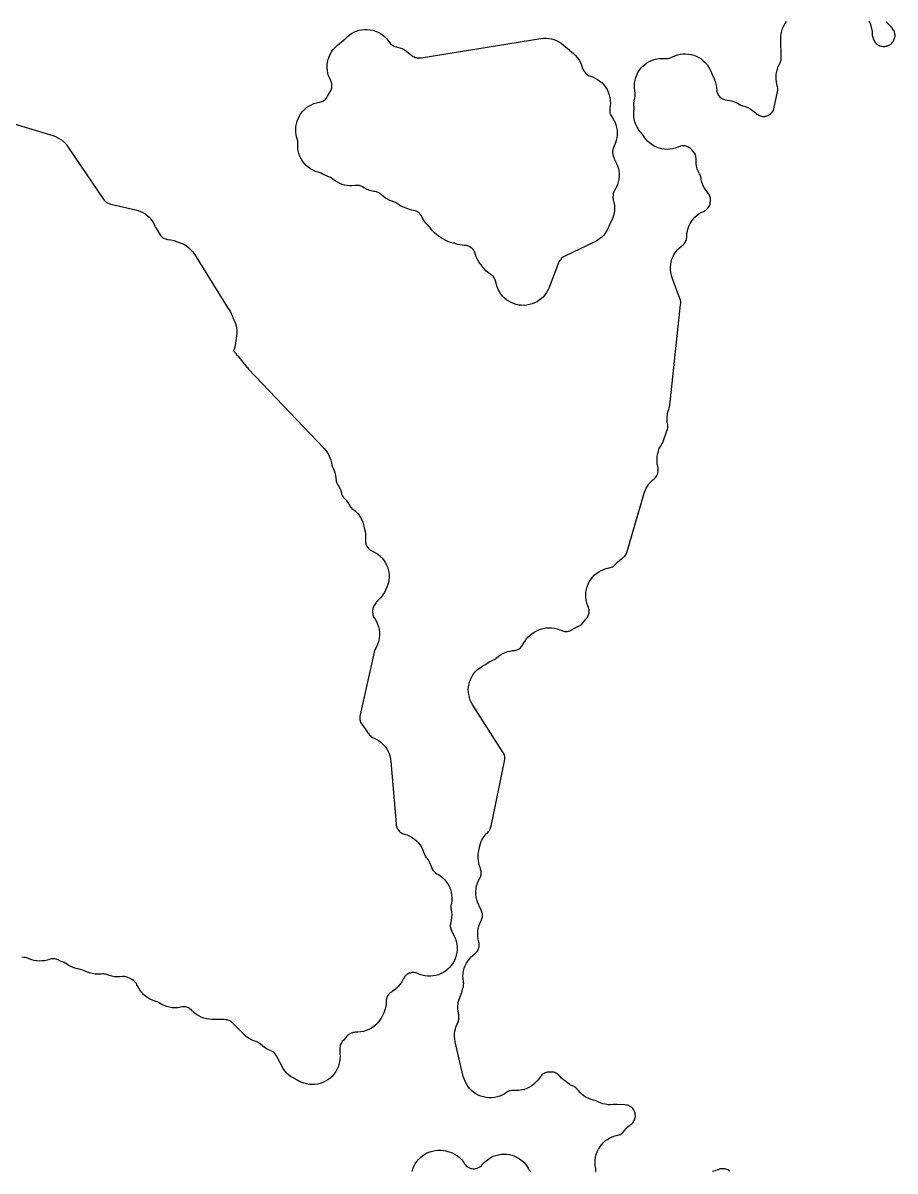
# Model space of a CAD drawing. Header units: metres. Extents: x 0 to 400, y 0 to 202.
# Drawn here: x 316.95 to 337.36, y 93.98 to 120.84 of the extents above; entities that cross this region are included whole.
import ezdxf

# ---------------------------------------------------------------- set-up
doc = ezdxf.new("R2010")
doc.units = ezdxf.units.M

msp = doc.modelspace()

# ---------------------------------------------------------------- linework, layer by layer
for points in [[(330.352, 93.9646), (330.355, 93.9906), (330.355, 94.0136), (330.352, 94.0396), (330.349, 94.0586), (330.339, 94.1216), (330.336, 94.1856), (330.339, 94.2486), (330.348, 94.3116), (330.364, 94.3736), (330.385, 94.4336), (330.413, 94.4916), (330.445, 94.5456), (330.483, 94.5976), (330.526, 94.6446), (330.574, 94.6866), (330.625, 94.7246), (330.68, 94.7576), (330.737, 94.7846), (330.797, 94.8066), (330.859, 94.8216), (330.879, 94.8256), (330.897, 94.8316), (330.921, 94.8416), (330.945, 94.8546), (330.966, 94.8696), (330.985, 94.8856), (331.002, 94.9036), (331.029, 94.9386), (331.065, 94.9806), (331.105, 95.0196), (331.147, 95.0556), (331.192, 95.0896), (331.21, 95.1056), (331.225, 95.1226), (331.238, 95.1426), (331.252, 95.1656), (331.262, 95.1876), (331.269, 95.2106), (331.275, 95.2346), (331.278, 95.2616), (331.279, 95.2846), (331.277, 95.3076), (331.272, 95.3376), (331.266, 95.3606), (331.259, 95.3796), (331.246, 95.4046), (331.232, 95.4266), (331.219, 95.4426), (331.202, 95.4606), (331.181, 95.4786), (331.161, 95.4926), (331.139, 95.5046), (331.117, 95.5146), (331.093, 95.5216), (331.068, 95.5276), (331.029, 95.5316), (330.856, 95.5426), (330.818, 95.5436), (330.789, 95.5416), (330.761, 95.5366), (330.699, 95.5336), (330.638, 95.5356), (330.578, 95.5446), (330.518, 95.5576), (330.46, 95.5776), (330.419, 95.5956), (330.404, 95.6026), (330.365, 95.6206), (330.339, 95.6296), (330.302, 95.6386), (330.244, 95.6556), (330.187, 95.6776), (330.132, 95.7056), (330.08, 95.7386), (330.032, 95.7756), (329.987, 95.8176), (329.947, 95.8636), (329.918, 95.8996), (329.901, 95.9176), (329.885, 95.9316), (329.863, 95.9456), (329.836, 95.9606), (329.82, 95.9686), (329.81, 95.9736), (329.782, 95.9866), (329.731, 96.0176), (329.683, 96.0536), (329.668, 96.0666), (329.641, 96.0836), (329.593, 96.1196), (329.549, 96.1596), (329.508, 96.2026), (329.494, 96.2196), (329.477, 96.2366), (329.457, 96.2526), (329.438, 96.2646), (329.418, 96.2756), (329.392, 96.2856), (329.369, 96.2926), (329.345, 96.2966), (329.317, 96.2996), (329.277, 96.2996), (329.262, 96.2986), (329.22, 96.2936), (329.194, 96.2886), (329.172, 96.2816), (329.152, 96.2736), (329.128, 96.2606), (329.107, 96.2466), (329.091, 96.2326), (329.071, 96.2136), (329.057, 96.1966), (329.033, 96.1586), (328.995, 96.1076), (328.952, 96.0596), (328.905, 96.0156), (328.854, 95.9776), (328.799, 95.9446), (328.741, 95.9166), (328.681, 95.8946), (328.618, 95.8796), (328.555, 95.8696), (328.491, 95.8666), (328.49, 95.8666), (328.468, 95.8666), (328.412, 95.8686), (328.384, 95.8666), (328.357, 95.8626), (328.335, 95.8566), (328.311, 95.8476), (328.288, 95.8366), (328.241, 95.8066), (328.218, 95.7916), (328.162, 95.7606), (328.103, 95.7356), (328.041, 95.7176), (327.978, 95.7046), (327.914, 95.6986), (327.85, 95.6986), (327.786, 95.7046), (327.723, 95.7176), (327.661, 95.7366), (327.602, 95.7616), (327.545, 95.7926), (327.492, 95.8286), (327.443, 95.8696), (327.398, 95.9156), (327.358, 95.9666), (327.323, 96.0206), (327.293, 96.0776), (327.269, 96.1376), (327.252, 96.1986), (327.065, 97.0036), (327.054, 97.0656), (327.048, 97.1276), (327.049, 97.1896), (327.056, 97.2516), (327.069, 97.3126), (327.087, 97.3716), (327.111, 97.4296), (327.128, 97.4656), (327.137, 97.4886), (327.143, 97.5136), (327.146, 97.5356), (327.148, 97.5766), (327.148, 97.5946), (327.146, 97.6356), (327.143, 97.6596), (327.141, 97.6686), (327.131, 97.7196), (327.126, 97.7806), (327.126, 97.8416), (327.132, 97.9026), (327.143, 97.9626), (327.16, 98.0216), (327.183, 98.0786), (327.202, 98.1196), (327.217, 98.1616), (327.229, 98.2016), (327.236, 98.2336), (327.25, 98.2826), (327.254, 98.2956), (327.258, 98.3146), (327.26, 98.3416), (327.261, 98.3686), (327.259, 98.3936), (327.254, 98.4166), (327.246, 98.4786), (327.244, 98.5416), (327.248, 98.6046), (327.258, 98.6666), (327.274, 98.7266), (327.296, 98.7856), (327.323, 98.8426), (327.355, 98.8956), (327.393, 98.9466), (327.435, 98.9926), (327.482, 99.0346), (327.509, 99.0546), (327.539, 99.0786), (327.556, 99.0956), (327.574, 99.1176), (327.589, 99.1396), (327.6, 99.1616), (327.61, 99.1856), (327.618, 99.2086), (327.622, 99.2286), (327.624, 99.2556), (327.625, 99.2826), (327.623, 99.3056), (327.619, 99.3276), (327.613, 99.3476), (327.599, 99.4076), (327.59, 99.4686), (327.588, 99.5306), (327.591, 99.5926), (327.601, 99.6536), (327.616, 99.7136), (327.636, 99.7716), (327.663, 99.8276), (327.678, 99.8566), (327.688, 99.8806), (327.695, 99.9056), (327.7, 99.9276), (327.702, 99.9526), (327.702, 99.9796), (327.7, 100.0016), (327.695, 100.0266), (327.688, 100.0486), (327.672, 100.0846), (327.623, 100.1866), (327.616, 100.1996), (327.589, 100.2606), (327.567, 100.3236), (327.553, 100.3886), (327.545, 100.4546), (327.543, 100.5216), (327.549, 100.5876), (327.562, 100.6536), (327.581, 100.7176), (327.606, 100.7786), (327.638, 100.8376), (327.644, 100.8476), (327.652, 100.8646), (327.66, 100.8856), (327.666, 100.9106), (327.67, 100.9336), (327.671, 100.9576), (327.67, 100.9816), (327.666, 101.0086), (327.657, 101.0476), (327.645, 101.0876), (327.634, 101.1216), (327.616, 101.1836), (327.604, 101.2476), (327.598, 101.3116), (327.599, 101.3766), (327.607, 101.4406), (327.613, 101.4706), (327.628, 101.5476), (327.629, 101.5536), (327.63, 101.5566), (327.644, 101.6136), (327.663, 101.6706), (327.689, 101.7266), (327.719, 101.7796), (327.754, 101.8296), (327.793, 101.8756), (327.822, 101.9036), (327.845, 101.9286), (327.862, 101.9506), (327.872, 101.9666), (327.883, 101.9916), (327.892, 102.0146), (327.902, 102.0526), (328.219, 103.5676), (328.225, 103.6056), (328.226, 103.6296), (328.226, 103.6546), (328.222, 103.6776), (328.216, 103.7036), (328.21, 103.7226), (328.199, 103.7466), (328.177, 103.7846), (327.472, 104.8786), (327.44, 104.9346), (327.413, 104.9936), (327.393, 105.0556), (327.379, 105.1186), (327.371, 105.1826), (327.369, 105.2476), (327.374, 105.3116), (327.386, 105.3756), (327.403, 105.4376), (327.427, 105.4986), (327.457, 105.5556), (327.492, 105.6096), (327.533, 105.6606), (327.578, 105.7066), (327.628, 105.7476), (327.682, 105.7846), (327.739, 105.8146), (327.752, 105.8206), (327.774, 105.8346), (327.805, 105.8566), (327.857, 105.8906), (327.912, 105.9196), (327.941, 105.9316), (327.977, 105.9486), (328, 105.9626), (328.018, 105.9766), (328.031, 105.9876), (328.076, 106.0266), (328.126, 106.0596), (328.178, 106.0896), (328.232, 106.1136), (328.289, 106.1326), (328.347, 106.1466), (328.406, 106.1556), (328.457, 106.1606), (328.481, 106.1656), (328.507, 106.1736), (328.53, 106.1826), (328.548, 106.1926), (328.57, 106.2076), (328.591, 106.2236), (328.609, 106.2416), (328.625, 106.2616), (328.637, 106.2796), (328.655, 106.3126), (328.657, 106.3166), (328.664, 106.3296), (328.688, 106.3706), (328.723, 106.4216), (328.764, 106.4696), (328.808, 106.5126), (328.857, 106.5516), (328.909, 106.5856), (328.938, 106.6026), (328.997, 106.6326), (329.058, 106.6576), (329.121, 106.6756), (329.186, 106.6866), (329.251, 106.6916), (329.317, 106.6896), (329.382, 106.6816), (329.446, 106.6656), (329.508, 106.6446), (329.539, 106.6306), (329.575, 106.6156), (329.596, 106.6096), (329.617, 106.6056), (329.644, 106.6036), (329.671, 106.6046), (329.694, 106.6066), (329.716, 106.6116), (329.742, 106.6196), (329.763, 106.6286), (329.783, 106.6386), (329.801, 106.6506), (329.851, 106.6816), (329.903, 106.7076), (329.932, 106.7186), (329.965, 106.7336), (329.984, 106.7446), (330.001, 106.7566), (330.022, 106.7746), (330.05, 106.8046), (330.059, 106.8146), (330.087, 106.8506), (330.123, 106.8906), (330.15, 106.9256), (330.164, 106.9466), (330.175, 106.9666), (330.185, 106.9896), (330.192, 107.0146), (330.197, 107.0366), (330.199, 107.0616), (330.199, 107.0876), (330.197, 107.1096), (330.192, 107.1346), (330.183, 107.1616), (330.166, 107.2026), (330.145, 107.2636), (330.129, 107.3266), (330.12, 107.3906), (330.117, 107.4556), (330.121, 107.5206), (330.131, 107.5846), (330.147, 107.6466), (330.17, 107.7076), (330.199, 107.7656), (330.233, 107.8206), (330.273, 107.8726), (330.317, 107.9196), (330.367, 107.9616), (330.42, 107.9986), (330.476, 108.0306), (330.535, 108.0566), (330.597, 108.0766), (330.661, 108.0906), (330.676, 108.0926), (330.697, 108.0986), (330.72, 108.1066), (330.741, 108.1176), (330.765, 108.1326), (330.784, 108.1466), (330.798, 108.1606), (330.815, 108.1796), (330.862, 108.2286), (330.914, 108.2726), (330.977, 108.3206), (331.011, 108.3486), (331.03, 108.3686), (331.045, 108.3886), (331.061, 108.4146), (331.072, 108.4376), (331.086, 108.4756), (331.487, 109.8416), (331.507, 109.8986), (331.532, 109.9526), (331.561, 110.0046), (331.596, 110.0546), (331.634, 110.0996), (331.677, 110.1416), (331.716, 110.1726), (331.737, 110.1926), (331.754, 110.2106), (331.77, 110.2326), (331.781, 110.2496), (331.79, 110.2696), (331.801, 110.2976), (331.807, 110.3216), (331.813, 110.3556), (331.813, 110.3576), (331.814, 110.3816), (331.813, 110.4086), (331.811, 110.4306), (331.802, 110.4676), (331.791, 110.5266), (331.785, 110.5866), (331.785, 110.6466), (331.79, 110.7066), (331.801, 110.7656), (331.817, 110.8236), (331.839, 110.8796), (331.866, 110.9336), (331.898, 110.9846), (331.901, 110.9906), (331.911, 111.0086), (331.927, 111.0466), (332.017, 111.2966), (332.029, 111.3366), (332.035, 111.3646), (332.037, 111.3856), (332.037, 111.4116), (332.035, 111.4356), (332.032, 111.4516), (332.023, 111.5096), (332.019, 111.5686), (332.021, 111.6276), (332.028, 111.6866), (332.041, 111.7446), (332.058, 111.8006), (332.07, 111.8316), (332.076, 111.8566), (332.083, 111.8986), (332.338, 114.2486), (332.34, 114.2846), (332.339, 114.3106), (332.336, 114.3356), (332.332, 114.3556), (332.32, 114.3916), (332.14, 114.8736), (332.121, 114.9346), (332.107, 114.9976), (332.1, 115.0606), (332.099, 115.1246), (332.105, 115.1886), (332.117, 115.2516), (332.135, 115.3136), (332.159, 115.3726), (332.189, 115.4296), (332.224, 115.4826), (332.264, 115.5326), (332.309, 115.5786), (332.358, 115.6186), (332.393, 115.6456), (332.409, 115.6606), (332.427, 115.6806), (332.443, 115.7026), (332.454, 115.7216), (332.465, 115.7476), (332.473, 115.7726), (332.478, 115.7936), (332.481, 115.8216), (332.481, 115.8466), (332.485, 115.9086), (332.495, 115.9696), (332.511, 116.0296), (332.533, 116.0876), (332.56, 116.1436), (332.592, 116.1966), (332.629, 116.2466), (332.671, 116.2926), (332.717, 116.3346), (332.767, 116.3716), (332.82, 116.4036), (332.876, 116.4306), (332.888, 116.4366), (332.911, 116.4486), (332.93, 116.4616), (332.951, 116.4786), (332.97, 116.4976), (332.983, 116.5146), (332.997, 116.5356), (333.01, 116.5596), (333.018, 116.5806), (333.025, 116.6026), (333.032, 116.6426), (333.033, 116.6496), (333.037, 116.6926), (333.037, 116.7126), (333.034, 116.7366), (333.029, 116.7626), (333.022, 116.7866), (333.013, 116.8086), (333.001, 116.8296), (332.988, 116.8496), (332.956, 116.8876), (332.918, 116.9386), (332.884, 116.9936), (332.856, 117.0516), (332.835, 117.1126), (332.819, 117.1746), (332.815, 117.2006), (332.807, 117.2396), (332.799, 117.2646), (332.791, 117.2836), (332.777, 117.3096), (332.75, 117.3676), (332.728, 117.4286), (332.712, 117.4906), (332.702, 117.5546), (332.699, 117.6186), (332.699, 117.6696), (332.697, 117.6946), (332.692, 117.7176), (332.684, 117.7436), (332.675, 117.7666), (332.662, 117.7906), (332.648, 117.8116), (332.623, 117.8406), (332.596, 117.8696), (332.567, 117.8976), (332.546, 117.9146), (332.525, 117.9286), (332.504, 117.9396), (332.483, 117.9486), (332.458, 117.9556), (332.435, 117.9606), (332.411, 117.9626), (332.387, 117.9626), (332.363, 117.9606), (332.337, 117.9546), (332.315, 117.9486), (332.273, 117.9306), (332.213, 117.9096), (332.151, 117.8936), (332.088, 117.8836), (332.024, 117.8806), (331.96, 117.8836), (331.896, 117.8926), (331.834, 117.9086), (331.774, 117.9306), (331.716, 117.9576), (331.661, 117.9906), (331.61, 118.0296), (331.563, 118.0726), (331.52, 118.1196), (331.482, 118.1716), (331.466, 118.1986), (331.45, 118.2216), (331.418, 118.2596), (331.414, 118.2636), (331.389, 118.2906), (331.35, 118.3436), (331.317, 118.3996), (331.29, 118.4596), (331.268, 118.5206), (331.253, 118.5846), (331.245, 118.6496), (331.243, 118.7146), (331.247, 118.8756), (331.246, 118.9006), (331.246, 118.9596), (331.251, 119.0186), (331.262, 119.0766), (331.273, 119.1246), (331.276, 119.1486), (331.277, 119.1756), (331.276, 119.1966), (331.267, 119.2496), (331.259, 119.3116), (331.257, 119.3746), (331.261, 119.4366), (331.272, 119.4986), (331.288, 119.5596), (331.31, 119.6176), (331.338, 119.6746), (331.371, 119.7276), (331.409, 119.7776), (331.452, 119.8236), (331.499, 119.8656), (331.549, 119.9026), (331.603, 119.9336), (331.66, 119.9606), (331.719, 119.9816), (331.78, 119.9966), (331.842, 120.0056), (331.905, 120.0086), (331.907, 120.0086), (331.951, 120.0066), (331.98, 120.0056), (332.018, 120.0046), (332.044, 120.0066), (332.07, 120.0106), (332.093, 120.0176), (332.118, 120.0276), (332.144, 120.0416), (332.203, 120.0676), (332.264, 120.0886), (332.326, 120.1036), (332.39, 120.1116), (332.455, 120.1136), (332.519, 120.1086), (332.582, 120.0986), (332.644, 120.0816), (332.704, 120.0576), (332.762, 120.0296), (332.816, 119.9946), (332.867, 119.9546), (332.913, 119.9106), (332.955, 119.8616), (332.992, 119.8086), (333.023, 119.7526), (333.049, 119.6936), (333.059, 119.6666), (333.075, 119.6276), (333.098, 119.5876), (333.126, 119.5286), (333.149, 119.4676), (333.165, 119.4046), (333.175, 119.3396), (333.176, 119.3176), (333.181, 119.2586), (333.185, 119.2336), (333.192, 119.2086), (333.201, 119.1856), (333.213, 119.1616), (333.226, 119.1406), (333.239, 119.1246), (333.258, 119.1046), (333.278, 119.0876), (333.295, 119.0756), (333.319, 119.0626), (333.341, 119.0526), (333.364, 119.0446), (333.389, 119.0396), (333.434, 119.0346), (333.496, 119.0246), (333.557, 119.0086), (333.616, 118.9866), (333.672, 118.9586), (333.711, 118.9346), (333.746, 118.9156), (333.767, 118.9066), (333.782, 118.9016), (333.787, 118.9006), (333.846, 118.8836), (333.908, 118.8596), (333.967, 118.8286), (334.022, 118.7926), (334.074, 118.7506), (334.123, 118.7066), (334.142, 118.6926), (334.159, 118.6826), (334.183, 118.6706), (334.209, 118.6616), (334.233, 118.6556), (334.254, 118.6526), (334.279, 118.6516), (334.304, 118.6526), (334.328, 118.6556), (334.354, 118.6626), (334.375, 118.6696), (334.396, 118.6796), (334.418, 118.6926), (334.44, 118.7086), (334.457, 118.7246), (334.474, 118.7426), (334.488, 118.7616), (334.499, 118.7796), (334.512, 118.8076), (334.521, 118.8306), (334.53, 118.8676), (334.604, 119.2236), (334.61, 119.2646), (334.611, 119.2906), (334.61, 119.3136), (334.606, 119.3396), (334.595, 119.3846), (334.591, 119.3986), (334.578, 119.4586), (334.571, 119.5186), (334.57, 119.5796), (334.575, 119.6406), (334.585, 119.7006), (334.601, 119.7596), (334.622, 119.8166), (334.649, 119.8716), (334.665, 119.9006), (334.675, 119.9236), (334.682, 119.9476), (334.688, 119.9736), (334.691, 119.9976), (334.692, 120.0396), (334.679, 120.4566), (334.681, 120.5206), (334.688, 120.5846), (334.702, 120.6476), (334.723, 120.7096), (334.749, 120.7686), (334.781, 120.8246), (334.818, 120.8776)], [(336.741, 120.8856), (336.769, 120.8276), (336.79, 120.7666), (336.806, 120.7046), (336.816, 120.6406), (336.819, 120.5766), (336.819, 120.5726), (336.821, 120.5486), (336.826, 120.5256), (336.833, 120.5006), (336.854, 120.4486), (336.861, 120.4326), (336.862, 120.4306), (336.871, 120.4136), (336.884, 120.3926), (336.899, 120.3736), (336.917, 120.3546), (336.934, 120.3396), (336.952, 120.3266), (336.975, 120.3136), (336.998, 120.3036), (337.02, 120.2956), (337.044, 120.2906), (337.066, 120.2866), (337.089, 120.2866), (337.116, 120.2876), (337.142, 120.2916), (337.161, 120.2966), (337.184, 120.3046), (337.218, 120.3216), (337.223, 120.3236), (337.243, 120.3366), (337.264, 120.3516), (337.282, 120.3676), (337.298, 120.3866), (337.315, 120.4096), (337.327, 120.4306), (337.338, 120.4556), (337.346, 120.4786), (337.351, 120.4976), (337.354, 120.5266), (337.355, 120.5526), (337.353, 120.5736), (337.348, 120.6016), (337.341, 120.6276), (337.333, 120.6486), (337.322, 120.6706), (337.306, 120.6946), (337.289, 120.7166), (337.288, 120.7176), (337.285, 120.7216), (337.279, 120.7286), (337.275, 120.7326), (337.273, 120.7356), (337.271, 120.7386), (337.267, 120.7426), (337.259, 120.7516), (337.244, 120.7656), (337.237, 120.7716), (337.191, 120.8156), (337.149, 120.8636)], [(316.661, 118.4976), (317.65, 118.2016), (317.71, 118.1806), (317.767, 118.1536), (317.822, 118.1206), (317.873, 118.0836), (317.92, 118.0406), (317.963, 117.9936), (318.001, 117.9426), (318.823, 116.7246), (318.848, 116.6906), (318.863, 116.6746), (318.88, 116.6586), (318.9, 116.6436), (318.919, 116.6316), (318.942, 116.6206), (318.963, 116.6126), (319.002, 116.6016), (319.583, 116.4696), (319.642, 116.4526), (319.7, 116.4306), (319.755, 116.4036), (319.807, 116.3706), (319.856, 116.3336), (319.901, 116.2916), (319.942, 116.2456), (319.979, 116.1956), (320.01, 116.1436), (320.037, 116.0876), (320.051, 116.0546), (320.069, 116.0206), (320.143, 115.9016), (320.165, 115.8686), (320.18, 115.8506), (320.196, 115.8346), (320.214, 115.8196), (320.237, 115.8056), (320.259, 115.7936), (320.283, 115.7836), (320.304, 115.7776), (320.332, 115.7726), (320.345, 115.7716), (320.411, 115.7606), (320.475, 115.7446), (320.604, 115.7036), (320.665, 115.6806), (320.724, 115.6516), (320.779, 115.6166), (320.831, 115.5766), (320.878, 115.5316), (320.921, 115.4816), (320.958, 115.4286), (321.733, 114.1836), (321.771, 114.1286), (321.802, 114.0796), (321.828, 114.0276), (321.849, 113.9746), (321.862, 113.9376), (321.877, 113.9066), (321.885, 113.8916), (321.91, 113.8326), (321.93, 113.7726), (321.943, 113.7096), (321.951, 113.6466), (321.952, 113.5826), (321.946, 113.5186), (321.924, 113.3516), (321.913, 113.2886), (321.895, 113.2266), (321.872, 113.1696), (321.875, 113.1676), (321.918, 113.1206), (321.956, 113.0696), (321.96, 113.0636), (321.973, 113.0476), (321.981, 113.0406), (322.026, 112.9916), (322.065, 112.9396), (322.09, 112.9036), (322.11, 112.8786), (322.128, 112.8596), (322.189, 112.7866), (322.199, 112.7746), (322.228, 112.7406), (323.997, 110.8846), (324.038, 110.8366), (324.075, 110.7856), (324.106, 110.7306), (324.132, 110.6726), (324.152, 110.6126), (324.166, 110.5506), (324.176, 110.4966), (324.183, 110.4696), (324.189, 110.4516), (324.203, 110.4256), (324.227, 110.3706), (324.246, 110.3136), (324.26, 110.2546), (324.268, 110.1956), (324.269, 110.1796), (324.273, 110.1406), (324.279, 110.1146), (324.285, 110.0936), (324.294, 110.0736), (324.309, 110.0446), (324.33, 110.0116), (324.341, 109.9916), (324.368, 109.9366), (324.39, 109.8776), (324.404, 109.8256), (324.412, 109.8026), (324.421, 109.7816), (324.435, 109.7586), (324.449, 109.7386), (324.461, 109.7246), (324.473, 109.7126), (324.487, 109.6966), (324.509, 109.6746), (324.552, 109.6196), (324.588, 109.5596), (324.597, 109.5446), (324.613, 109.5216), (324.63, 109.4996), (324.647, 109.4836), (324.677, 109.4596), (324.683, 109.4556), (324.691, 109.4486), (324.73, 109.4156), (324.774, 109.3706), (324.812, 109.3226), (324.846, 109.2706), (324.875, 109.2156), (324.899, 109.1576), (324.917, 109.0986), (324.929, 109.0376), (324.93, 109.0316), (324.937, 109.0046), (324.939, 108.9976), (324.953, 108.9406), (324.962, 108.8836), (324.966, 108.8256), (324.964, 108.7676), (324.962, 108.7276), (324.963, 108.6996), (324.966, 108.6736), (324.971, 108.6516), (324.979, 108.6286), (324.99, 108.6046), (325.003, 108.5826), (325.015, 108.5646), (325.034, 108.5436), (325.054, 108.5246), (325.069, 108.5136), (325.092, 108.4996), (325.131, 108.4806), (325.143, 108.4756), (325.198, 108.4466), (325.251, 108.4116), (325.3, 108.3716), (325.344, 108.3276), (325.385, 108.2796), (325.42, 108.2276), (325.45, 108.1716), (325.475, 108.1146), (325.494, 108.0546), (325.507, 107.9926), (325.514, 107.9296), (325.515, 107.8666), (325.509, 107.8046), (325.498, 107.7426), (325.481, 107.6816), (325.458, 107.6236), (325.435, 107.5726), (325.404, 107.5136), (325.368, 107.4576), (325.327, 107.4066), (325.28, 107.3596), (325.25, 107.3316), (325.235, 107.3156), (325.222, 107.2976), (325.211, 107.2776), (325.183, 107.2346), (325.165, 107.2076), (325.155, 107.1906), (325.145, 107.1646), (325.136, 107.1386), (325.132, 107.1186), (325.13, 107.0946), (325.129, 107.0546), (325.129, 107.0536), (325.129, 107.0516), (325.132, 107.0146), (325.136, 106.9956), (325.143, 106.9716), (325.153, 106.9466), (325.163, 106.9256), (325.186, 106.8906), (325.219, 106.8346), (325.246, 106.7746), (325.267, 106.7116), (325.282, 106.6476), (325.289, 106.5826), (325.291, 106.5166), (325.285, 106.4506), (325.273, 106.3866), (325.254, 106.3236), (325.23, 106.2626), (325.199, 106.2046), (325.197, 106.2016), (325.185, 106.1776), (325.177, 106.1566), (325.168, 106.1216), (324.835, 104.6546), (324.829, 104.6196), (324.827, 104.5966), (324.828, 104.5686), (324.83, 104.5466), (324.835, 104.5206), (324.842, 104.4986), (324.849, 104.4806), (324.861, 104.4586), (324.883, 104.4246), (325.005, 104.2546), (325.008, 104.2506), (325.013, 104.2446), (325.033, 104.2156), (325.046, 104.1956), (325.06, 104.1786), (325.078, 104.1596), (325.098, 104.1426), (325.119, 104.1286), (325.139, 104.1176), (325.154, 104.1126), (325.213, 104.0846), (325.269, 104.0516), (325.322, 104.0136), (325.371, 103.9696), (325.414, 103.9206), (325.453, 103.8686), (325.487, 103.8126), (325.514, 103.7526), (325.535, 103.6916), (325.55, 103.6276), (325.559, 103.5626), (325.677, 102.1056), (325.682, 102.0666), (325.687, 102.0446), (325.695, 102.0196), (325.705, 101.9976), (325.716, 101.9786), (325.733, 101.9556), (325.749, 101.9366), (325.765, 101.9206), (325.785, 101.9056), (325.805, 101.8936), (325.828, 101.8816), (325.85, 101.8726), (325.879, 101.8656), (325.941, 101.8446), (326.001, 101.8186), (326.058, 101.7866), (326.111, 101.7486), (326.16, 101.7056), (326.205, 101.6576), (326.245, 101.6056), (326.279, 101.5496), (326.307, 101.4906), (326.33, 101.4296), (326.34, 101.3956), (326.35, 101.3706), (326.361, 101.3496), (326.375, 101.3286), (326.384, 101.3186), (326.426, 101.2616), (326.461, 101.1996), (326.49, 101.1336), (326.494, 101.1196), (326.497, 101.1126), (326.512, 101.0686), (326.522, 101.0476), (326.536, 101.0246), (326.551, 101.0046), (326.567, 100.9876), (326.584, 100.9716), (326.604, 100.9566), (326.634, 100.9386), (326.67, 100.9196), (326.724, 100.8826), (326.775, 100.8406), (326.821, 100.7936), (326.862, 100.7426), (326.897, 100.6876), (326.927, 100.6286), (326.95, 100.5676), (326.968, 100.5046), (326.979, 100.4396), (326.983, 100.3746), (326.981, 100.3086), (326.972, 100.2436), (326.962, 100.1916), (326.959, 100.1646), (326.959, 100.1406), (326.961, 100.1186), (326.966, 100.0946), (326.976, 100.0346), (326.98, 99.9726), (326.978, 99.9106), (326.97, 99.8496), (326.957, 99.7896), (326.954, 99.7796), (326.95, 99.7536), (326.948, 99.7296), (326.948, 99.7086), (326.952, 99.6816), (326.957, 99.6566), (326.963, 99.6366), (326.98, 99.5976), (327.041, 99.4736), (327.067, 99.4136), (327.086, 99.3526), (327.099, 99.2896), (327.106, 99.2256), (327.106, 99.1606), (327.1, 99.0966), (327.088, 99.0336), (327.07, 98.9716), (327.045, 98.9116), (327.015, 98.8546), (326.979, 98.8016), (326.938, 98.7516), (326.892, 98.7066), (326.842, 98.6656), (326.788, 98.6306), (326.731, 98.6006), (326.671, 98.5766), (326.609, 98.5586), (326.545, 98.5466), (326.481, 98.5406), (326.417, 98.5416), (326.353, 98.5496), (326.29, 98.5636), (326.228, 98.5826), (326.169, 98.6086), (326.164, 98.6116), (326.155, 98.6146), (326.13, 98.6206), (326.104, 98.6246), (326.081, 98.6256), (326.057, 98.6256), (326.034, 98.6216), (326.008, 98.6156), (325.986, 98.6086), (325.965, 98.5986), (325.944, 98.5866), (325.925, 98.5726), (325.905, 98.5556), (325.887, 98.5366), (325.874, 98.5196), (325.853, 98.4856), (325.811, 98.4126), (325.773, 98.3546), (325.73, 98.3006), (325.681, 98.2516), (325.627, 98.2086), (325.59, 98.1846), (325.577, 98.1756), (325.569, 98.1706), (325.544, 98.1536), (325.527, 98.1396), (325.51, 98.1216), (325.493, 98.1006), (325.48, 98.0806), (325.468, 98.0576), (325.459, 98.0336), (325.453, 98.0136), (325.448, 97.9866), (325.446, 97.9606), (325.446, 97.9536), (325.445, 97.8946), (325.438, 97.8376), (325.426, 97.7796), (325.409, 97.7246), (325.388, 97.6696), (325.361, 97.6186), (325.328, 97.5606), (325.293, 97.5046), (325.252, 97.4526), (325.206, 97.4056), (325.155, 97.3626), (325.1, 97.3256), (325.042, 97.2946), (324.981, 97.2696), (324.918, 97.2506), (324.853, 97.2386), (324.787, 97.2326), (324.724, 97.2306), (324.698, 97.2276), (324.665, 97.2206), (324.662, 97.2196), (324.625, 97.2076), (324.601, 97.1966), (324.581, 97.1856), (324.563, 97.1726), (324.542, 97.1546), (324.525, 97.1376), (324.492, 97.0956), (324.461, 97.0556), (324.421, 97.0106), (324.406, 96.9896), (324.393, 96.9666), (324.382, 96.9446), (324.374, 96.9196), (324.369, 96.8976), (324.366, 96.8706), (324.364, 96.8096), (324.363, 96.8096), (324.363, 96.8016), (324.362, 96.7586), (324.363, 96.7146), (324.367, 96.6696), (324.365, 96.6046), (324.357, 96.5396), (324.342, 96.4766), (324.322, 96.4156), (324.295, 96.3566), (324.262, 96.2996), (324.224, 96.2476), (324.181, 96.1986), (324.133, 96.1546), (324.081, 96.1166), (324.025, 96.0826), (323.967, 96.0546), (323.906, 96.0326), (323.843, 96.0176), (323.778, 96.0086), (323.713, 96.0056), (323.649, 96.0096), (323.585, 96.0196), (323.522, 96.0366), (323.461, 96.0596), (323.403, 96.0876), (323.267, 96.1636), (323.212, 96.1976), (323.162, 96.2376), (323.115, 96.2816), (323.073, 96.3296), (323.036, 96.3826), (323.004, 96.4386), (322.98, 96.4926), (322.978, 96.4966), (322.961, 96.5296), (322.878, 96.6766), (322.854, 96.7126), (322.84, 96.7316), (322.826, 96.7466), (322.808, 96.7626), (322.786, 96.7776), (322.764, 96.7906), (322.734, 96.8036), (322.704, 96.8156), (322.65, 96.8426), (322.599, 96.8736), (322.551, 96.9096), (322.507, 96.9506), (322.504, 96.9526), (322.484, 96.9696), (322.463, 96.9836), (322.441, 96.9946), (322.416, 97.0046), (322.402, 97.0096), (322.341, 97.0306), (322.282, 97.0586), (322.226, 97.0916), (322.174, 97.1306), (322.126, 97.1736), (321.861, 97.4406), (321.831, 97.4686), (321.812, 97.4826), (321.793, 97.4946), (321.772, 97.5046), (321.745, 97.5146), (321.724, 97.5206), (321.701, 97.5236), (321.658, 97.5266), (321.368, 97.5306), (321.304, 97.5346), (321.24, 97.5446), (321.179, 97.5616), (321.119, 97.5836), (321.061, 97.6126), (321.007, 97.6456), (320.956, 97.6846), (320.909, 97.7286), (320.88, 97.7596), (320.864, 97.7726), (320.842, 97.7876), (320.822, 97.7986), (320.798, 97.8086), (320.772, 97.8166), (320.75, 97.8216), (320.728, 97.8236), (320.701, 97.8236), (320.675, 97.8216), (320.632, 97.8126), (320.568, 97.8036), (320.503, 97.8006), (320.439, 97.8046), (320.374, 97.8146), (320.312, 97.8306), (320.251, 97.8536), (320.192, 97.8816), (320.137, 97.9166), (320.13, 97.9216), (320.111, 97.9316), (320.088, 97.9416), (320.043, 97.9566), (320.033, 97.9586), (320.032, 97.9596), (319.975, 97.9786), (319.919, 98.0046), (319.866, 98.0356), (319.816, 98.0716), (319.77, 98.1126), (319.727, 98.1576), (319.69, 98.2066), (319.657, 98.2586), (319.629, 98.3136), (319.616, 98.3426), (319.602, 98.3676), (319.587, 98.3876), (319.574, 98.4026), (319.558, 98.4186), (319.533, 98.4376), (319.498, 98.4606), (319.437, 98.4946), (319.401, 98.5126), (319.376, 98.5216), (319.351, 98.5286), (319.327, 98.5326), (319.298, 98.5336), (319.278, 98.5326), (319.275, 98.5326), (319.213, 98.5256), (319.15, 98.5236), (319.088, 98.5286), (319.027, 98.5396), (318.967, 98.5556), (318.908, 98.5776), (318.907, 98.5786), (318.884, 98.5856), (318.861, 98.5906), (318.838, 98.5926), (318.812, 98.5936), (318.769, 98.5896), (318.702, 98.5866), (318.634, 98.5906), (318.567, 98.6026), (318.502, 98.6206), (318.438, 98.6466), (318.388, 98.6696), (318.365, 98.6776), (318.327, 98.6866), (318.294, 98.6956), (318.262, 98.7056), (318.228, 98.7136), (318.22, 98.7156), (318.163, 98.7296), (318.108, 98.7486), (318.054, 98.7726), (318.004, 98.8016), (317.955, 98.8346), (317.952, 98.8366), (317.932, 98.8486), (317.908, 98.8606), (317.887, 98.8686), (317.839, 98.8876), (317.793, 98.9116), (317.776, 98.9216), (317.75, 98.9326), (317.728, 98.9406), (317.704, 98.9456), (317.678, 98.9496), (317.655, 98.9506), (317.632, 98.9496), (317.606, 98.9456), (317.584, 98.9396), (317.568, 98.9346), (317.511, 98.9166), (317.452, 98.9036), (317.392, 98.8966), (317.331, 98.8946), (317.271, 98.8986), (317.211, 98.9086), (317.153, 98.9236), (317.096, 98.9446), (317.04, 98.9676), (317.02, 98.9736), (316.997, 98.9786), (316.972, 98.9816), (316.923, 98.9836)], [(326.056, 93.9706), (326.074, 94.0326), (326.098, 94.0926), (326.128, 94.1496), (326.164, 94.2036), (326.204, 94.2536), (326.25, 94.2996), (326.299, 94.3406), (326.353, 94.3766), (326.409, 94.4076), (326.469, 94.4316), (326.531, 94.4506), (326.594, 94.4626), (326.658, 94.4686), (326.723, 94.4686), (326.787, 94.4616), (326.832, 94.4546), (326.892, 94.4426), (326.952, 94.4246), (327.009, 94.4006), (327.064, 94.3716), (327.115, 94.3366), (327.164, 94.2976), (327.208, 94.2546), (327.248, 94.2066), (327.283, 94.1556), (327.291, 94.1426), (327.303, 94.1266), (327.322, 94.1076), (327.341, 94.0906), (327.362, 94.0766), (327.385, 94.0636), (327.41, 94.0526), (327.431, 94.0456), (327.453, 94.0416), (327.481, 94.0386), (327.507, 94.0376), (327.532, 94.0406), (327.554, 94.0446), (327.58, 94.0526), (327.606, 94.0626), (327.626, 94.0726), (327.627, 94.0736), (327.631, 94.0756), (327.636, 94.0786), (327.657, 94.0936), (327.675, 94.1076), (327.689, 94.1226), (327.697, 94.1336), (327.74, 94.1816), (327.787, 94.2256), (327.838, 94.2646), (327.893, 94.2986), (327.95, 94.3276), (328.011, 94.3496), (328.073, 94.3656), (328.137, 94.3756), (328.201, 94.3796), (328.265, 94.3766), (328.329, 94.3676), (328.392, 94.3526), (328.452, 94.3306), (328.511, 94.3036), (328.566, 94.2706), (328.618, 94.2316), (328.665, 94.1886), (328.708, 94.1406), (328.747, 94.0886), (328.767, 94.0536), (328.773, 94.0436), (328.779, 94.0336), (328.796, 94.0066), (328.81, 93.9886), (328.826, 93.9716)], [(333.483, 93.9826), (333.481, 93.9846), (333.466, 93.9956), (333.443, 94.0086), (333.421, 94.0196), (333.394, 94.0286), (333.372, 94.0346), (333.348, 94.0376), (333.32, 94.0386), (333.3, 94.0376), (333.273, 94.0336), (333.247, 94.0266), (333.218, 94.0156), (333.204, 94.0086), (333.143, 93.9866), (333.08, 93.9706)]]:
    msp.add_lwpolyline(points)
msp.add_lwpolyline([(323.374, 118.1066), (323.36, 118.1536), (323.344, 118.2176), (323.335, 118.2816), (323.332, 118.3476), (323.336, 118.4126), (323.346, 118.4776), (323.363, 118.5406), (323.386, 118.6016), (323.416, 118.6596), (323.451, 118.7156), (323.491, 118.7666), (323.536, 118.8136), (323.586, 118.8556), (323.64, 118.8936), (323.697, 118.9246), (323.757, 118.9506), (323.82, 118.9696), (323.884, 118.9826), (323.894, 118.9836), (323.919, 118.9896), (323.942, 118.9986), (323.966, 119.0096), (323.986, 119.0206), (324.005, 119.0346), (324.025, 119.0526), (324.043, 119.0726), (324.056, 119.0896), (324.077, 119.1226), (324.141, 119.2386), (324.158, 119.2746), (324.167, 119.2966), (324.173, 119.3216), (324.178, 119.3476), (324.179, 119.3676), (324.178, 119.3946), (324.176, 119.4176), (324.17, 119.4396), (324.162, 119.4666), (324.155, 119.4836), (324.15, 119.4926), (324.125, 119.5406), (324.101, 119.6016), (324.083, 119.6636), (324.072, 119.7276), (324.067, 119.7916), (324.069, 119.8566), (324.077, 119.9216), (324.091, 119.9846), (324.112, 120.0456), (324.139, 120.1046), (324.171, 120.1606), (324.209, 120.2136), (324.252, 120.2626), (324.3, 120.3066), (324.452, 120.4336), (324.481, 120.4596), (324.486, 120.4656), (324.531, 120.5116), (324.581, 120.5536), (324.635, 120.5906), (324.691, 120.6216), (324.751, 120.6466), (324.813, 120.6656), (324.877, 120.6786), (324.941, 120.6846), (325.006, 120.6846), (325.07, 120.6786), (325.134, 120.6656), (325.196, 120.6456), (325.256, 120.6206), (325.312, 120.5896), (325.366, 120.5526), (325.415, 120.5116), (325.46, 120.4646), (325.501, 120.4136), (325.51, 120.3996), (325.532, 120.3706), (325.549, 120.3506), (325.569, 120.3326), (325.587, 120.3186), (325.608, 120.3066), (325.63, 120.2946), (325.651, 120.2876), (325.689, 120.2776), (325.709, 120.2736), (325.766, 120.2576), (325.822, 120.2356), (325.875, 120.2096), (325.926, 120.1776), (325.973, 120.1416), (326.017, 120.1016), (326.039, 120.0796), (326.055, 120.0666), (326.076, 120.0536), (326.101, 120.0406), (326.121, 120.0326), (326.145, 120.0256), (326.17, 120.0206), (326.192, 120.0186), (326.221, 120.0196), (326.262, 120.0236), (329.067, 120.4716), (329.129, 120.4786), (329.191, 120.4796), (329.253, 120.4746), (329.314, 120.4626), (329.374, 120.4466), (329.432, 120.4236), (329.488, 120.3956), (329.541, 120.3626), (329.59, 120.3246), (329.83, 120.1196), (329.878, 120.0736), (329.922, 120.0226), (329.96, 119.9676), (329.992, 119.9096), (330.018, 119.8476), (330.026, 119.8236), (330.042, 119.7736), (330.052, 119.7536), (330.073, 119.7176), (330.078, 119.7086), (330.103, 119.6746), (330.119, 119.6556), (330.14, 119.6376), (330.159, 119.6226), (330.178, 119.6116), (330.204, 119.5996), (330.25, 119.5836), (330.257, 119.5806), (330.28, 119.5736), (330.339, 119.5466), (330.396, 119.5146), (330.45, 119.4766), (330.499, 119.4336), (330.543, 119.3856), (330.583, 119.3326), (330.617, 119.2776), (330.645, 119.2176), (330.667, 119.1566), (330.683, 119.0926), (330.692, 119.0286), (330.695, 118.9626), (330.691, 118.8976), (330.681, 118.8326), (330.679, 118.8246), (330.677, 118.8066), (330.677, 118.7836), (330.68, 118.7556), (330.684, 118.7306), (330.691, 118.7076), (330.699, 118.6856), (330.709, 118.6676), (330.727, 118.6406), (330.744, 118.6166), (330.776, 118.5646), (330.802, 118.5096), (330.824, 118.4516), (330.839, 118.3926), (330.849, 118.3316), (330.854, 118.2706), (330.852, 118.2096), (330.845, 118.1486), (330.832, 118.0886), (330.814, 118.0306), (330.79, 117.9746), (330.765, 117.9226), (330.755, 117.8966), (330.749, 117.8706), (330.745, 117.8486), (330.744, 117.8206), (330.745, 117.7966), (330.748, 117.7726), (330.758, 117.7326), (330.771, 117.6926), (330.784, 117.6556), (330.796, 117.6296), (330.809, 117.6086), (330.838, 117.5526), (330.862, 117.4936), (330.88, 117.4326), (330.892, 117.3706), (330.897, 117.3076), (330.897, 117.2446), (330.89, 117.1816), (330.878, 117.1196), (330.859, 117.0586), (330.834, 117.0006), (330.804, 116.9446), (330.784, 116.9116), (330.774, 116.8896), (330.766, 116.8686), (330.76, 116.8456), (330.756, 116.8186), (330.756, 116.8166), (330.756, 116.8116), (330.753, 116.7726), (330.753, 116.7496), (330.756, 116.7226), (330.76, 116.7036), (330.761, 116.7006), (330.778, 116.6356), (330.788, 116.5696), (330.792, 116.5026), (330.789, 116.4356), (330.778, 116.3696), (330.761, 116.3046), (330.738, 116.2416), (330.707, 116.1816), (330.679, 116.1316), (330.669, 116.1086), (330.666, 116.0986), (330.642, 116.0386), (330.613, 115.9806), (330.577, 115.9256), (330.537, 115.8746), (330.492, 115.8286), (330.442, 115.7866), (330.388, 115.7506), (330.331, 115.7196), (329.627, 115.3816), (329.595, 115.3646), (329.573, 115.3496), (329.553, 115.3336), (329.539, 115.3196), (329.523, 115.2996), (329.508, 115.2796), (329.497, 115.2596), (329.48, 115.2226), (329.259, 114.6466), (329.233, 114.5896), (329.202, 114.5346), (329.166, 114.4826), (329.125, 114.4346), (329.08, 114.3916), (329.03, 114.3526), (328.977, 114.3176), (328.921, 114.2896), (328.863, 114.2666), (328.802, 114.2486), (328.74, 114.2376), (328.678, 114.2316), (328.615, 114.2326), (328.552, 114.2396), (328.49, 114.2526), (328.43, 114.2716), (328.372, 114.2956), (328.317, 114.3266), (328.265, 114.3616), (328.216, 114.4016), (328.172, 114.4466), (328.132, 114.4956), (328.097, 114.5476), (328.068, 114.6036), (328.044, 114.6616), (328.026, 114.7216), (328.02, 114.7526), (328.015, 114.7746), (328.013, 114.7836), (328.007, 114.8086), (328, 114.8286), (327.99, 114.8496), (327.977, 114.8726), (327.963, 114.8916), (327.947, 114.9106), (327.927, 114.9296), (327.912, 114.9406), (327.892, 114.9526), (327.838, 114.9886), (327.789, 115.0296), (327.744, 115.0746), (327.703, 115.1246), (327.668, 115.1776), (327.661, 115.1906), (327.642, 115.2206), (327.642, 115.2216), (327.608, 115.2686), (327.579, 115.3176), (327.554, 115.3696), (327.535, 115.4246), (327.522, 115.4646), (327.511, 115.4906), (327.5, 115.5106), (327.488, 115.5296), (327.472, 115.5486), (327.455, 115.5656), (327.437, 115.5806), (327.414, 115.5956), (327.394, 115.6076), (327.374, 115.6156), (327.351, 115.6226), (327.325, 115.6286), (327.299, 115.6316), (327.285, 115.6316), (327.228, 115.6356), (327.172, 115.6446), (327.116, 115.6576), (327.062, 115.6766), (327.044, 115.6836), (327.023, 115.6896), (327.02, 115.6896), (326.953, 115.7046), (326.889, 115.7266), (326.828, 115.7546), (326.77, 115.7896), (326.745, 115.8056), (326.738, 115.8096), (326.674, 115.8496), (326.615, 115.8966), (326.586, 115.9226), (326.533, 115.9756), (326.487, 116.0346), (326.471, 116.0566), (326.456, 116.0756), (326.418, 116.1116), (326.415, 116.1146), (326.374, 116.1576), (326.338, 116.2046), (326.306, 116.2536), (326.278, 116.3066), (326.271, 116.3216), (326.258, 116.3436), (326.245, 116.3616), (326.229, 116.3806), (326.209, 116.3976), (326.19, 116.4126), (326.17, 116.4246), (326.146, 116.4356), (326.122, 116.4446), (326.09, 116.4526), (326.048, 116.4596), (325.989, 116.4756), (325.933, 116.4966), (325.932, 116.4966), (325.914, 116.5026), (325.851, 116.5256), (325.792, 116.5546), (325.735, 116.5896), (325.687, 116.6236), (325.665, 116.6356), (325.642, 116.6456), (325.586, 116.6646), (325.532, 116.6856), (325.48, 116.7116), (325.43, 116.7416), (325.384, 116.7766), (325.34, 116.8146), (325.323, 116.8316), (325.308, 116.8436), (325.288, 116.8566), (325.261, 116.8706), (325.239, 116.8796), (325.218, 116.8856), (325.181, 116.8926), (325.156, 116.8956), (325.097, 116.9086), (325.04, 116.9276), (324.985, 116.9516), (324.932, 116.9806), (324.891, 117.0056), (324.864, 117.0186), (324.842, 117.0266), (324.82, 117.0326), (324.793, 117.0366), (324.769, 117.0386), (324.746, 117.0376), (324.715, 117.0336), (324.654, 117.0276), (324.594, 117.0276), (324.534, 117.0326), (324.474, 117.0436), (324.416, 117.0606), (324.36, 117.0826), (324.306, 117.1096), (324.254, 117.1416), (324.206, 117.1786), (324.183, 117.1976), (324.166, 117.2096), (324.143, 117.2216), (324.119, 117.2316), (324.118, 117.2316), (324.064, 117.2516), (324.013, 117.2756), (323.964, 117.3036), (323.951, 117.3116), (323.928, 117.3236), (323.906, 117.3316), (323.856, 117.3456), (323.794, 117.3656), (323.734, 117.3926), (323.678, 117.4246), (323.625, 117.4626), (323.575, 117.5056), (323.531, 117.5536), (323.492, 117.6056), (323.458, 117.6616), (323.429, 117.7196), (323.407, 117.7816), (323.391, 117.8446), (323.382, 117.9096), (323.379, 117.9746), (323.382, 118.0236), (323.382, 118.0556), (323.38, 118.0806), (323.374, 118.1066)], close=True)

doc.saveas('drawing.dxf')
